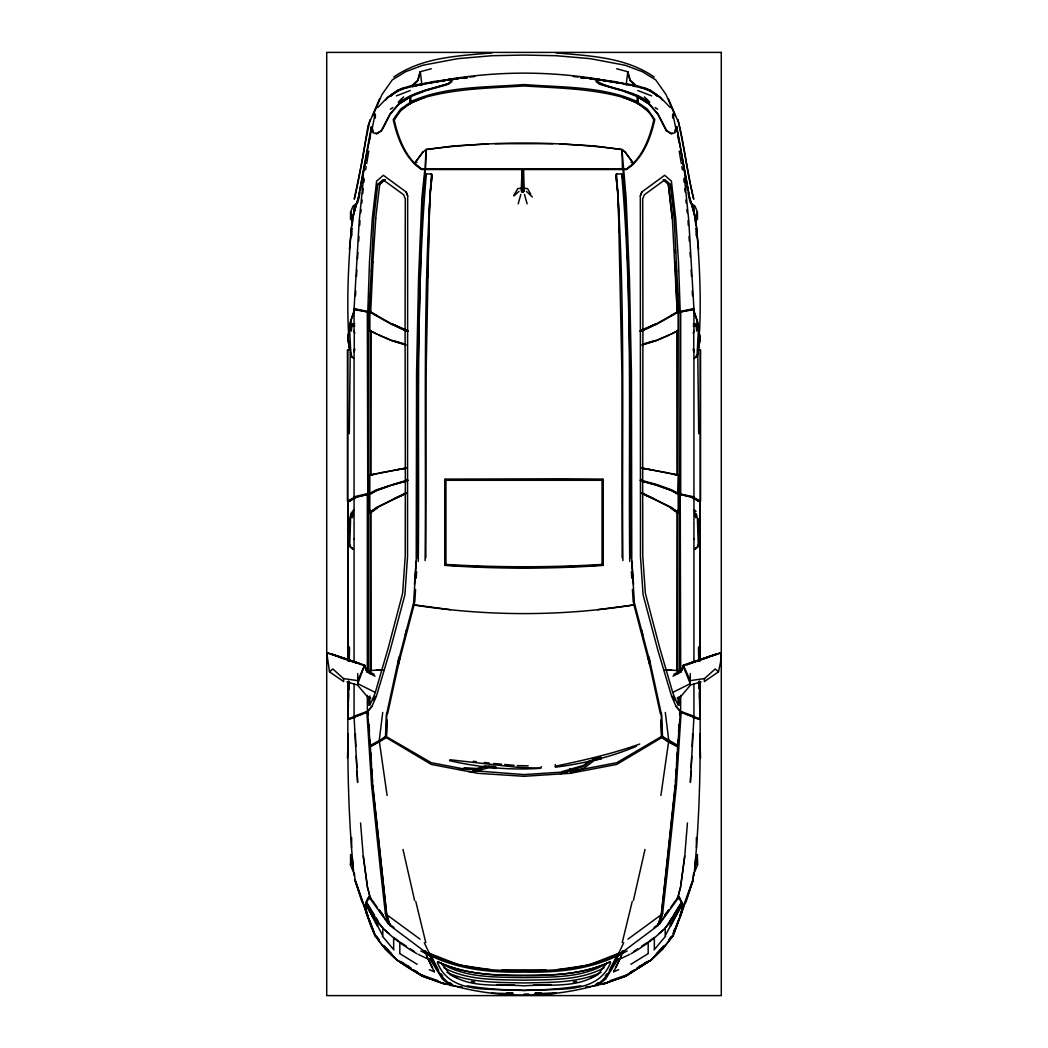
<?xml version="1.0" encoding="UTF-8"?>
<svg xmlns="http://www.w3.org/2000/svg" width="1048" height="1048" viewBox="0 0 1048 1048"><rect width="100%" height="100%" fill="white"/><g stroke="black" fill="none" stroke-linecap="round" stroke-linejoin="round"><path stroke-width="1.5" d="M349.285 500.079L354.814 497.106L354.185 496.752L368.739 493.346L368.831 312.907L370.691 312.474L373.009 262.026M406.166 345.093L391.101 340.495L369.879 330.841L369.892 312.186L391.101 324.094L406.139 331.063M370.599 475.334L370.678 330.408M405.34 481.202L407.816 480.351L405.34 481.202L405.235 556.029L402.615 593.338L388.232 647.991L374.988 693.449L371.084 702.658L368.935 705.291L368.844 697.116M354.067 331.889L354.067 309.566L367.783 312.055L369.499 261.869L372.315 218.246L376.599 181.16L383.371 175.291L406.283 192.046L407.672 195.963L407.541 556.658L404.908 594.806L390.144 650.219L376.35 696.317L371.948 706.326L367.403 711.697L367.311 695.466M679.156 697.116L679.065 705.291L676.916 702.658L673.026 693.449L659.768 648.005L645.385 593.338L642.765 556.029L642.66 481.202L640.184 480.351L642.66 480.39L642.909 330.199L641.062 330.186M677.191 670.524L677.283 512.538L670.668 507.52L642.083 493.254M677.322 671.532L677.401 510.337M678.108 705.409L678.108 697.483M678.121 673.694L678.121 670.524L664.157 669.803M676.812 512.538L678.2 512.538L678.213 494.184L671.152 490.254L657.869 485.473M679.17 671.506L679.261 494.158L677.414 493.726L693.946 497.774L693.933 519.926M699.409 681.069L700.156 718.666L693.187 716.557L693.92 716.229L693.92 683.938M693.92 661.327L693.933 538.541M350.595 854.447L350.569 865.203L353.032 871.176M350.582 219.674L350.648 211.853L353.111 205.945M350.582 863.356L350.569 865.203L351.683 857.591M468.246 771.302C477.875 773.725 486.01 765.328 495.507 768.367L495.507 766.625L488.119 765.905L476.316 769.612L458.579 768.931M463.268 768.826L431.304 762.721L386.476 736.679L386.633 712.627M693.697 210.792L693.763 204.936M697.313 218.77L697.365 211.853L694.89 205.945M444.955 479.277L444.981 565.396C497.551 569.051 550.449 569.051 603.019 565.396L603.045 479.277L563.326 478.949L444.955 479.277L445.924 480.285L445.924 564.466L444.981 565.396M699.54 698.309L699.684 681.973M699.881 659.087L699.985 501.769L700.287 660.895M700.103 682.183L699.514 701.57M349.285 433.741L350.242 352.456M521.917 191.967L522.166 168.807L523.62 169.593L524.131 190.749L523.384 191.967L521.917 191.967L521.184 190.749L522.166 168.807M672.921 692.322L690.226 683.715L690.252 673.576M429.077 221.521L426.091 373.075L425.842 557.693M353.91 875.145C349.285 828.143 347.622 780.812 347.884 733.613L347.818 751.521L347.857 719.57L368.215 711.671L368.411 714.828M425.318 97.281L409.912 103.451L410.554 103.608L410.017 96.442L409.912 103.451L400.533 110.59L394.218 119.852C398.332 138.205 405.642 158.222 421.781 169.226L626.219 169.226C642.359 158.209 649.681 138.205 653.782 119.852C647.821 107.472 635.193 101.224 622.682 97.281C590.627 88.464 556.986 88.045 524 85.962C491.014 88.045 457.373 88.464 425.318 97.281C412.768 101.093 400.231 107.577 394.218 119.852M348.604 681.069L347.857 718.666L354.814 716.557L354.08 716.229L354.08 683.938M348.997 661.458L349.285 646.76M418.545 334.26L418.689 327.827M419.593 284.65L419.737 278.244M421.479 229.329L417.864 373.075L417.536 558.427M410.554 103.608L410.895 95.984L425.436 90.285L448.858 83.591M351.63 225.517C348.565 260.808 346.77 296.374 348.473 331.797M348.46 692.885L347.857 718.666L348.434 704.204M348.539 689.663L348.735 681.606M349.22 660.659L349.521 647.769M424.584 179.798L426.038 149.51C490.844 140.917 557.169 140.93 621.975 149.51L624.922 151.855L633.647 163.606L631.053 162.178M427.505 278.113L429.89 197.574L432.09 175.121L431.488 173.942L426.339 173.942L425.449 175.121L422.868 197.574M429.182 218.39L429.654 202.762M347.478 758.123L348.054 739.849M692.204 746.569L692.636 733.626M419.711 278.113L422.868 194.941M349.01 689.754L349.338 681.724M369.944 740.085L372.643 785.686L386.699 914.694L389.882 925.463L427.021 953.235L429.523 953.719C458.736 968.627 491.735 971.103 524 970.645C556.265 971.103 589.264 968.627 618.49 953.719L620.979 953.235L658.118 925.463L658.498 923.537L661.262 920.38M370.442 297.58L370.638 292.772M371.529 271.982L371.66 268.786M421.676 230.757L421.82 227.495M421.964 224.233L422.095 220.971M699.527 331.797C701.243 296.374 699.448 260.808 696.37 225.517M621.975 149.51L626.101 197.771L629.455 278.113L631.433 373.075L631.774 561.099L634.394 602.901L650.952 666.043L661.589 715.195L662.546 737.15L616.696 764.437L570.348 773.293L524 776.293L477.652 773.293L431.304 764.437L385.454 737.15L386.424 715.195L397.048 666.043L413.606 602.901L416.226 561.099L416.58 373.075L418.558 278.113L421.899 197.771L424.872 169.213M679.602 714.828L679.798 711.671L700.156 719.57L700.195 751.521L700.116 733.613C700.378 780.812 698.715 828.143 694.09 875.145M377.712 316.077L371.28 312.186L354.08 308.675L359.228 220.683L363.577 177.584M355.508 295.746L355.757 290.912M356.503 276.41L356.844 269.965M387.249 720.055L386.437 735.342C383.267 741.106 375.42 742.77 370.337 746.399L367.547 711.527L371.948 706.326M690.96 771L690.37 782.424L693.907 717.146L680.257 711.906M691.13 767.739L691.719 756.329M352.272 225.137L352.652 219.635M718.483 671.847L715.195 668.938L704.518 678.58L704.348 681.58L718.483 671.847L720.565 662.1L721.273 652.681L689.217 663.148M414.772 602.194L415.558 589.421M416.239 578.234L416.632 571.841M678.056 740.085L675.357 785.686L665.899 874.268L661.314 914.694L658.118 925.463L662.637 913.332L667.196 873.115L676.432 785.201L681.108 712.43M678.541 732.198L679.025 724.299M375.25 118.136L375.459 114.913M372.551 252.725L372.747 249.503M385.677 100.084C400.965 81.312 429.156 85.294 450.312 79.098C499.018 71.159 548.982 71.159 597.701 79.098L600.766 80.211M372.878 262.026L375.787 218.495M675.397 781.913L676.222 768.996M676.536 764.162L677.257 752.857M660.751 720.055L661.576 735.342C664.733 741.119 672.58 742.77 677.676 746.399L680.453 711.527L676.052 706.326L671.65 696.317L657.856 650.219L643.092 594.806L640.472 556.658L640.328 195.963L641.717 192.046L664.642 175.291L671.401 181.16L675.685 218.246L678.501 261.869L680.217 312.055L693.946 309.566L693.946 331.889M357.499 258.777L357.918 252.424M358.639 241.315L358.953 236.547M359.674 225.438L359.988 220.683M369.014 896.63C364.625 902.315 364.429 909.35 367.285 915.808L368.385 916.882M367.363 900.284C363.918 904.922 366.171 911.446 367.599 916.725L368.451 917.616M351.565 226.564L351.486 235.656M351.146 234.988L351.617 228.529M696.435 847.662L696.357 837.483M351.263 235.813L351.617 231.241M414.432 584.443L416.226 561.099M684.894 854.251L687.436 822.955M351.381 236.822L351.617 233.953M351.368 331.063L352.01 324.107L354.709 323.858M372.813 785.135L386.581 913.686L389.882 925.463L385.376 913.332L380.804 873.115L371.568 785.201L366.905 712.43M377.922 921.703L382.808 928.24L382.808 935.759L365.686 903.704L366.263 902.721L377.922 921.703L377.568 926.327L365.804 904.437M694.628 869.185L695.675 858.495M360.787 212.692L361.115 209.508M361.756 203.116L362.084 199.932M362.726 193.539L363.211 188.758M363.853 182.365L364.167 179.169M349.39 249.358L351.552 228.359M675.187 785.135L661.432 913.686L658.118 925.463M432.287 967.671L424.623 951.505L428.226 954.951L427.833 953.182M696.527 235.656L696.435 226.564M429.89 194.941L432.09 175.121M351.643 837.483L351.565 847.662M406.952 330.186L405.091 329.373L407.803 330.985L405.091 329.373L405.301 198.963L403.69 194.784L382.992 179.706L377.765 184.317L373.809 218.495L369.158 312.487M375.669 218.495L379.743 184.317L384.97 179.706M626.101 85.032L627.817 71.749L616.656 68.775M354.237 204.936L354.316 210.792M382.716 712.444L379.206 740.7L369.748 745.639M423.261 191.902L425.449 175.121M354.289 351.905L354.237 331.037M696.75 326.609L697.392 321.775L693.187 309.592L693.946 309.566M680.545 888.023L684.92 855.404M680.768 884.826L684.672 855.862M431.488 173.942C422.344 302.479 426.457 431.763 425.108 560.549M700.405 349.77L700.405 501.114L700.405 349.77L697.496 349.77M354.525 350.7L354.774 348.905M660.908 795.471L668.559 742.102L662.271 737.949M696.475 217.905L697.365 211.853L697.418 219.674M352.285 517.764L353.582 509.983L350.818 513.782L349.77 518.642L348.892 543.571L349.862 546.846L352.665 549.008L352.194 547.501M351.879 225.124L352.587 220.473M353.294 215.823L355.731 203.731M350.425 327.618L349.744 331.98L350.857 354.041L352.076 356.805M438.627 970.317L429.981 953.549L427.82 953.798M698.44 349.77L700.156 339.015L697.392 321.775M354.067 309.566L354.814 309.592L350.608 321.775L347.857 339.015L349.56 349.77M426.339 173.942C415.204 302.636 419.672 432.366 418.27 561.414M698.44 348.801L700.156 338.19L697.365 320.74L693.16 308.649L693.92 308.675L688.772 220.683L684.436 177.584M354.486 208.067L351.735 224.731L352.141 219.15L358.455 197.417L371.241 127.332L372.223 127.777M425.056 952.435L425.318 950.798L427.021 953.235M365.634 169.789L366.158 166.671M366.682 163.553L368.778 151.095M679.549 917.616L680.401 916.725C681.842 911.446 684.082 904.935 680.637 900.284M359.359 195.95L359.909 192.845M360.46 189.74L361.01 186.636M361.56 183.531L362.11 180.426M362.66 177.322L364.049 169.566M364.599 166.462L365.149 163.357M365.7 160.252L366.25 157.148M354.067 539.379L354.08 521.013M366.839 153.964L367.442 150.794M368.922 142.842L370.416 134.891M371.005 131.707L371.595 128.524M371.896 126.939L358.455 197.417L351.905 220.591M373.376 132.153L372.158 128.668L375.105 113.852M351.656 513.782L350.595 518.655L349.796 543.637L350.766 546.873M387.577 713.937L400.126 657.031M633.385 900.56L645.005 849.443M405.249 634.8L406.349 630.031M692.702 880.11L679.628 916.882M662.637 913.332L659.441 924.1L659.428 923L658.17 924.297L658.498 923.537L659.441 924.1L677.44 899.276L680.558 886.438M622.237 942.545L632.206 901.542M397.572 663.201L399.157 656.873M672.895 113.852L675.842 128.668L674.637 132.153M676.864 898.188L677.44 899.276L680.034 889.215M679.536 917.419L682.3 908.079L681.75 902.721L665.192 928.24L665.192 935.759L682.484 903.52L678.986 896.63M680.231 916.149L682.772 907.856L682.484 903.52M398.292 664.982L414.366 603.766M518.21 203.849L520.817 194.378M420.183 71.749L417.956 80.67L413.371 85.281L411.104 86.224L417.641 80.369L420.183 71.749L431.344 68.775M357.368 203.404L359.084 197.496M697.234 546.873L698.204 543.637L697.405 518.655L696.357 513.782M368.713 919.266L368.909 918.611L374.411 933.061M410.895 95.984L410.489 97.215M685.955 901.974L692.78 881.211L693.802 872.578L692.846 881.054L680.715 915.808M522.166 170.392L521.681 169.593L522.651 168.99L523.135 170.392L522.166 170.392L523.135 168.807L523.384 191.967M693.763 331.037L693.711 351.905M672.999 676.222L680.859 672.069L683.348 665.153L719.858 653.166L719.007 653.454M673.104 933.44L674.65 929.144M693.147 333.199L693.475 332.308M680.375 903.992L673.471 915.297M673.157 934.541L679.012 919.03M695.807 547.501L695.322 548.995L695.846 547.711M673.589 933.061L679.091 918.611L679.3 919.266M673.615 934.135L680.021 917.249L673.17 935.733M620.18 953.798L618.032 953.549L609.373 970.317M618.621 969.701L613.63 971.771L613.905 971.024M640.328 196.042L641.952 191.863M365.7 908.079L368.464 917.419M675.777 127.777L676.602 126.533L689.545 197.417L695.977 220.054L696.291 224.285M375.079 692.322L357.787 683.715L364.652 665.153L328.142 653.166L328.993 653.454M694.968 871.176L697.431 865.203L697.405 854.447M676.104 126.939L676.759 127.332L674.794 132.873L671.663 133.712L666.017 130.201M693.92 521.013L693.933 539.379M373.245 700.025L374.922 696.082M370.337 120.441L379.415 99.088M372.826 115.922L381.904 94.634L392.306 79.897L405.524 71.736L422.829 65.264L457.779 58.649L491.944 55.714L524 55.072L556.069 55.714L590.221 58.649L625.171 65.264L642.476 71.736L655.694 79.897L666.096 94.634L675.174 115.922M626.219 169.226L633.647 163.606M695.924 356.805L697.143 354.041L698.256 331.98L697.575 327.618M680.859 672.069L683.833 665.519L687.514 664.249M591.95 986.43C606.189 982.186 611.652 966.898 618.333 955.291L619.001 953.785L612.805 965.26M495.507 768.367L495.992 767.267M540.624 768.276L516.533 767.215L449.933 759.761L449.644 760.678C479.394 767.49 510.14 770.424 540.624 768.276L541.344 766.664M364.652 665.153L357.748 680.637L357.787 683.715M369.014 897.101L366.42 903.638C376.429 926.432 396.209 941.562 417.052 953.785M618.084 953.903L619.774 954.951L623.377 951.505L615.726 967.671M618.49 953.719L623.704 942.755M676.602 126.533L675.606 128.55M675.37 129.598L675.842 128.668M621.281 956.51L613.63 971.771M618.11 194.941L615.91 175.121L616.512 173.942L621.674 173.942L623.809 182.784L625.145 197.574L626.521 232.053M371.241 127.332L373.206 132.873L376.337 133.712L381.341 130.581L389.961 114.009L398.882 103.621L410.017 96.442M382.468 129.349L390.354 114.088L399.144 104.014M389.882 925.463L390 924.192L388.559 924.1L370.56 899.276L371.136 898.188M682.196 904.437L670.432 926.327L670.078 921.703M513.769 195.544L517.804 188.548L520.817 188.339M618.399 958.553L605.534 979.16L597.465 985.5L585.898 987.072M640.472 331.378L642.909 330.199L640.197 330.985L642.909 329.373L642.699 198.963L644.324 194.784L665.008 179.706L670.235 184.317L674.192 218.495L678.842 312.487L677.309 312.474L675.122 262.026M670.091 920.734L671.781 918.022M606.661 963.217L597.727 974.915L591.164 977.758M620.979 953.235L622.682 950.798L622.944 952.435M664.629 915.441L666.489 912.821M664.93 915.166L668.598 909.939M668.598 910.411L659.428 923.471L654.109 927.48M670.445 907.804L675.947 899.97M437.776 961.841L437.383 962.392C450.43 996.609 495.429 987.439 524 990.543C552.571 987.439 597.57 996.596 610.617 962.392L610.015 961.697C583.264 974.509 553.121 975.387 524 975.4C494.892 975.374 464.736 974.509 437.999 961.697L437.776 961.841C464.618 974.601 494.813 975.531 524 975.544C553.187 975.531 583.382 974.601 610.224 961.841M423.078 151.855L414.353 163.606L422.803 152.17L426.038 149.51M368.831 671.506L368.739 494.158L370.599 493.726L354.067 497.774L354.067 519.926M664.432 945.401L660.253 949.999M669.214 939.349L671.126 936.925M644.389 963.309L639.555 967.383L651.227 959.889L662.546 948.951L673.039 935.668M662.624 949.082L673.275 935.537M663.423 946.396L657.109 953.025M669.082 939.65L672.135 935.825M354.08 716.229L366.879 711.5M605.351 975.819L607.146 973.658M571.946 771.263L616.696 762.721L661.891 736.246M654.018 949.96L665.624 936.178M603.019 565.396L602.076 564.466L602.076 480.285L603.045 479.277M399.34 101.25L403.624 96.875M377.712 107.577L388.494 96.324M390.799 95.813L400.939 89.132L406.886 87.678M692.754 309.199L679.733 312.029M514.07 195.858L518.983 191.352M398.253 102.272L401.515 99.115M390.655 95.827L392.83 93.731M662.729 948.872L651.28 959.994L625.315 976.343M662.519 948.964L651.175 959.876L625.263 976.173L602.928 984.19L626.023 976.12L651.371 959.798M655.576 954.728L661.982 948.597M390.655 96.102L392.83 94.11M411.654 86.591L450.588 79.059L449.278 80.12M592.945 79.045L593.522 78.535C609.491 91.766 633.634 88.346 649.275 103.123M343.482 678.58L343.652 681.58L329.517 671.847L332.806 668.938L343.482 678.58L357.748 680.637L357.748 673.576M678.934 493.739L680.702 493.896L680.702 312.435L677.309 312.474M384.852 179.706L379.612 184.317L377.765 184.317M412.519 86.525L423.798 83.932M659.166 933.388L662.781 930.297M620.167 953.182L619.774 954.951M641.022 965.431L638.573 967.461L643.957 963.767M595.657 984.557L597.91 982.683M369.066 493.739L367.311 494.708L367.311 671.401M371.189 512.538L369.8 512.538L369.8 494.184L376.848 490.254L390.131 485.473M524.485 188.339L527.498 188.548L530.733 194.142M451.845 81.613L448.623 84.181L447.954 83.63C431.226 89.277 412.899 91.595 398.738 103.123M600.059 83.63L599.377 84.181L596.155 81.613M447.954 83.63L454.478 78.535L455.055 79.045M672.161 133.057L671.205 133.803L666.24 130.712L667.327 130.568M589.841 760.573L583.526 765.341L561.911 771.669M369.8 512.538L376.402 507.52L406.388 492.626M372.289 511.699L377.791 507.52M677.44 899.276L679.562 897.73M627.975 939.139L661.314 914.694M677.663 493.752L678.2 475.189L641.625 467.945M649.419 941.039L654.345 937.515L654.345 948.899M388.664 97.058L397.336 90.901M390.341 109.228L392.83 107.525M634.289 969.924L623.914 976.828L607.801 982.094M370.023 747.028L385.729 737.949M385.428 736.587L379.206 740.7L379.887 741.185M633.595 951.558L637.577 948.938M641.546 946.305L646.852 942.807M630.948 953.785C651.804 941.562 671.572 926.432 681.593 903.638L678.986 897.101M409.847 97.019L399.039 104.001L409.401 97.412M630.005 972.57L632.664 970.854M636.66 968.273L640.656 965.693M644.651 963.099L647.31 961.383M445.072 984.19C412.257 973.985 377.293 952.894 368.005 917.354L368.176 917.498M428.226 954.951L429.916 953.903M595.356 975.806C574.448 988.421 547.462 983.967 524 985.854C500.538 983.967 473.552 988.421 452.657 975.806M630.896 964.291L648.201 953.601M393.786 77.067C422.226 57.116 458.592 55.845 491.944 52.911M670.301 316.077L676.733 312.186L693.92 308.675M348.486 701.57L347.897 682.183M370.376 511.817L374.084 509.669M695.348 549.008L698.138 546.846L699.108 543.571L698.23 518.642M347.595 349.77L347.595 501.114L347.595 349.77L350.504 349.77M670.772 334.404L677.205 330.841L677.283 475.189L670.772 473.382M641.861 331.063L656.899 324.094L678.121 312.186L678.135 330.841L656.899 340.495L641.835 345.093M414.353 163.606L416.947 162.178M640.197 330.985L642.909 329.373L641.062 329.766M369.8 494.184L376.324 490.687L391.101 485.368L406.388 481.176M349.285 500.983L354.814 498.023L354.067 497.774M350.438 500.525L355.979 497.564L355.22 497.328M370.337 493.752L369.8 493.346L376.311 489.861L406.388 480.351M673.838 674.336L681.698 670.183M677.218 698.165L681.148 696.095L690.58 684.986L701.033 681.934M623.023 953.091L627.189 950.929M409.964 96.796L410.921 96.298M618.87 959.588L629.612 954.427M624.084 83.919L636.896 86.224L630.372 80.369L627.817 71.749M607.211 963.047C582.387 978.426 552.113 976.919 524 977.627C495.901 976.906 465.626 978.426 440.802 963.047M641.835 330.421L655.511 324.094L642.306 329.793M642.306 330.421L655.969 324.094L677.191 312.186L672.344 218.495L668.388 184.317L670.235 184.317M405.93 493.254L377.332 507.52L370.717 512.538L370.809 670.524M393.891 498.9L402.222 495.128M393.93 498.9L406.794 493.254M710.465 655.904L686.82 664.72L690.632 663.41M604.028 967.815C579.623 980.902 550.868 979.448 524 980.221C497.132 979.448 468.377 980.902 443.985 967.815M669.292 335.019L655.969 340.495L642.411 344.635M354.578 717.566L349.01 719.125M636.293 746.32C610.565 757.245 583.029 763.665 555.361 767.202L555.348 764.542M693.881 358.521L696.828 356.857L698.047 354.067L699.082 332.046L698.413 327.683M601.028 972.4C577.055 983.351 549.794 982.277 524 982.959C498.219 982.277 470.945 983.351 446.972 972.4M410.58 96.626L425.436 90.796L447.234 84.665M618.032 953.549L588.557 965.103L557.117 969.701M410.764 101.551C446.225 85.923 486.128 87.56 524 84.547C561.872 87.56 601.775 85.923 637.236 101.551L638.088 103.451L637.983 96.442L637.459 103.608M396.393 95.866L410.279 90.521M398.62 90.416L402.484 88.988M398.528 90.665L403.572 88.792M396.956 90.495L404.371 87.77M367.743 711.906L354.093 717.146L357.63 782.424L357.041 771M618.333 955.291C589.015 969.714 556.292 972.806 524 972.086C491.722 972.806 458.985 969.714 429.68 955.291L429.012 953.785C435.798 966.033 441.313 981.832 456.05 986.43M570.335 773.057L584.077 768.158L593.954 760.625L601.172 758.791L601.172 757.639M610.133 980.653L626.01 975.151M608.665 982.107L602.797 984.138L595.788 985.055M711.906 655.406L716.19 653.939M712.954 655.524L717.238 654.07M687.069 664.406L711.54 656.009M712.575 655.668L717.107 654.109M691.994 662.952L700.195 660.135M701.557 659.664L708.396 657.319M720.277 653.022L721.273 652.681M683.833 665.519L683.086 665.768L690.226 683.715M639.725 744.028C612.32 753.892 583.802 760.219 555.348 766.232M693.946 349.469L693.946 496.87L693.187 497.106L698.728 500.079M693.946 497.774L693.187 498.023L698.728 500.983M477.194 770.188L481.464 768.813M560.366 773.922L583.526 766.494L593.417 758.962L600.635 757.128L601.172 758.791M485.748 765.721L476.801 768.511L464.054 767.686M692.794 497.328L692.034 497.564L697.575 500.525M601.251 984.085L606.334 982.579M643.747 343.836L655.511 340.495M369.8 493.346L369.8 475.189L406.375 467.945M377.241 473.382L370.717 475.189L370.796 330.841L377.241 334.404M391.611 484.936L405.353 481.163M637.459 102.206L647.481 109.175L654.79 119.564C650.703 138.27 642.974 158.458 626.468 169.514L421.545 169.514C405.039 158.458 397.297 138.27 393.21 119.564L400.533 109.175L410.554 102.206M354.289 872.814L355.22 881.211L362.045 901.974M426.811 83.237L450.247 79.478M403.768 88.517L410.646 86.918M355.259 497.184L368.241 494.276M370.56 474.888L374.843 473.984M679.798 711.671L680.453 711.527M378.721 473.08L405.773 468.194M406.952 329.766L405.091 330.199L405.34 480.39L407.541 479.958M412.021 86.604L415.021 86.015M413.318 85.897L423.916 83.919M441.012 81.272L444.129 80.748M447.234 80.211L450.312 79.098M433.112 82.307L436.296 81.783M439.492 81.272L450.64 79.451M433.243 82.307L436.44 81.783M439.636 81.272L450.81 79.465M452.238 79.19L466.583 77.316M455.539 79.032L458.749 78.521M395.646 469.936L406.637 468.194M573.295 981.91L576.518 981.439M704.518 678.58L690.252 680.637L683.348 665.153M580.828 985.814C543.336 991.866 504.664 991.866 467.172 985.814M413.541 604.919C486.573 616.394 561.217 616.604 634.223 604.827M597.596 609.687L634.459 604.919M458.723 78.299L433.427 81.534L420.72 84.403L422.318 84.325M453.43 79.085L458.225 78.495M469.818 77.015L474.652 76.556M461.893 78.115L466.556 77.683L460.531 78.063M698.99 719.125L693.422 717.566M351.748 326.373L354.84 326.098M461.696 78.063L466.15 77.696M567.151 771.787L524 774.577L472.858 770.66M586.369 987.033L590.758 986.744C547.58 997.906 500.433 997.893 457.256 986.744L461.631 987.033M462.902 78.115L467.539 77.827M369.892 673.694L369.892 670.524L383.856 669.803M488.303 143.917L453.221 145.973L426.012 149.628L425.58 168.833L622.42 168.833L621.988 149.628L594.779 145.973L559.697 143.917M602.076 564.466C550.095 567.518 497.905 567.518 445.924 564.466M376.389 670.117L382.926 669.803M354.08 308.675L354.84 308.649L350.648 320.74L347.857 338.19L349.56 348.801M352.482 324.094C344.556 331.731 350.242 347.36 351.172 356.857L354.132 358.521M541.358 992.993L535.043 993.163L541.24 992.98M533.471 985.015L550.842 984.609M535.332 993.648L556.357 993.137M546.087 969.937L501.926 969.937M524 994.12L528.742 994.015M535.056 993.871L555.584 993.412M495.101 143.694L552.899 143.694M623.206 168.833L626.403 168.82M369.879 330.841L371.267 330.841M676.733 330.841L678.135 330.841M369.8 475.189L371.189 475.189M676.812 475.189L678.2 475.189M445.924 480.285L602.076 480.285M368.739 493.346L370.599 493.346M677.414 493.346L693.946 496.87M347.595 501.114L350.504 501.114M697.496 501.114L700.405 501.114M369.892 670.524L371.267 670.524M676.733 670.524L678.121 670.524M414.51 163.475L421.597 168.82L424.807 168.833M517.254 765.59L528.205 765.8M497.158 984.609L514.529 985.015M491.643 993.137L512.682 993.648M506.76 992.98L513.022 993.137L506.656 992.993M695.518 324.094L697.457 325.522M625.695 84.325L627.28 84.403L614.573 81.534L589.29 78.299L595.605 79.203M665.087 669.803L671.611 670.117M634.761 85.91L636.346 86.591M580.461 77.827L585.098 78.115M587.47 78.063L581.404 77.644L586.107 78.115M581.85 77.696L586.317 78.063M556.069 52.911C589.421 55.845 625.774 57.116 654.214 77.067M693.173 326.098L696.252 326.373L696.632 331.063M693.291 323.858L695.99 324.107L696.252 326.373M493.791 763.481L501.612 764.189M504.743 764.464L514.123 765.315M573.348 76.556L578.195 77.015M581.417 77.316L595.762 79.19M473.277 761.293L476.434 761.634M484.32 762.472L489.062 762.983M589.788 78.495L594.57 79.085M597.753 79.478L621.202 83.237M452.212 985.055L445.204 984.138L421.99 976.12L396.629 959.798M413.79 604.827L450.404 609.687M462.103 987.072L450.535 985.5L442.479 979.16L429.601 958.553M380.673 130.568L381.76 130.712L376.808 133.803L375.839 133.057M490.883 969.701L459.443 965.103L429.981 953.549M471.482 981.439L474.705 981.91M329.517 671.847L326.727 652.681L358.783 663.148M641.363 468.194L652.367 469.936M597.203 79.465L608.377 81.272M611.574 81.783L614.757 82.307M597.36 79.451L608.521 81.272M611.705 81.783L614.888 82.307M589.264 78.521L592.461 79.032M642.228 468.194L669.292 473.08M597.701 79.098C618.857 85.294 647.035 81.312 662.323 100.084M603.884 80.748L606.989 81.272M635.651 85.949L597.412 79.059L598.736 80.12M632.979 86.015L635.979 86.604M640.472 479.958L642.66 480.39M673.157 473.984L677.44 474.888M367.547 711.527L368.215 711.671M355.246 309.199L368.267 312.029M679.759 494.276L692.741 497.184M637.354 86.918L644.232 88.517M641.114 87.678L647.061 89.132L657.345 95.827M641.612 480.351L656.899 484.543L671.689 489.861L678.213 493.346M642.647 481.163L656.389 484.936M641.612 481.176L656.899 485.368L671.689 490.687L678.213 494.184M392.502 340.495L404.253 343.836M407.803 330.985L405.091 330.199L407.541 331.378M346.967 681.934L357.42 684.986L366.866 696.095L370.782 698.165M441.68 982.579L446.749 984.085M405.589 344.635L392.031 340.495L378.721 335.019M440.212 982.094L424.086 976.828L413.724 969.924M360.486 664.249L364.914 665.768L367.141 672.069L375.001 676.222M326.727 652.681L327.723 653.022M331.81 653.939L336.107 655.406M330.893 654.109L335.426 655.668M336.46 656.009L360.931 664.406M339.618 657.319L346.443 659.664M347.805 660.135L356.006 662.952M421.99 975.151L437.881 980.653M360.538 664.498L361.167 664.183L337.535 655.904M600.766 84.665L622.577 90.796L637.42 96.626M599.155 83.591L622.577 90.285L637.119 95.984L637.525 97.215M681.121 711.5L693.92 716.229M643.629 87.77L651.057 90.495M526.332 191.352L532.345 196.945M645.516 88.988L649.38 90.416M644.428 88.792L649.485 90.665M637.734 90.521L651.62 95.866M622.682 97.281L637.236 102.953L647.481 110.59M429.379 969.701L434.37 971.771L434.095 971.024M405.694 329.793L392.502 324.094L406.166 330.421M456.836 977.758L450.273 974.915L441.339 963.217M641.206 493.254L654.07 498.9M641.612 492.626L671.598 507.52L678.2 512.538M645.778 495.128L654.109 498.9M405.694 330.421L392.031 324.094L370.809 312.186M418.401 954.427L429.13 959.588M637.079 96.298L638.049 96.796M420.811 950.929L424.99 953.091M662.585 736.587L678.266 745.639M668.559 742.102L677.977 747.028M364.18 665.519L366.302 670.183L374.162 674.336M673.916 509.669L677.624 511.817M399.812 953.601L417.104 964.291M422.685 976.343L396.72 959.994L385.271 948.872M638.599 97.412L648.974 104.001L657.646 114.088L665.532 129.349M637.983 96.442L649.118 103.621L658.052 114.009L666.659 130.581M638.153 97.019L648.974 104.001M400.69 961.383L403.349 963.099M407.344 965.693L411.34 968.273M415.336 970.854L417.995 972.57M636.424 86.46L630.058 80.67L627.621 72.129M401.148 942.807L406.454 946.305M410.423 948.938L414.405 951.558M393.904 927.48L388.572 923.471L379.402 910.411M655.183 107.525L657.659 109.228M650.677 90.901L659.336 97.058M404.043 963.767L409.427 967.461L406.978 965.431M398.594 941.039L393.655 937.515L393.655 948.899M368.451 897.73L370.56 899.276L367.442 886.438M386.699 914.694L420.025 939.139M670.209 507.52L675.711 511.699M621.988 149.628L625.211 152.17L633.49 163.475M680.217 494.315L680.702 671.401M450.09 982.683L452.343 984.557M403.611 963.309L408.445 967.383M385.219 930.297L388.834 933.388M663.161 179.706L668.27 184.317L672.213 218.495M367.783 494.315L367.311 312.435L370.691 312.474M696.042 511.437L694.457 509.983L695.715 517.764M655.183 94.11L657.345 96.102M390.904 953.025L384.59 946.396M386.018 948.597L392.424 954.728M385.494 948.964L396.825 959.876M387.747 949.999L383.568 945.401M644.376 96.875L649.747 102.272M646.498 99.115L648.66 101.25M655.183 93.731L657.214 95.813M659.506 96.324L670.288 107.577M676.052 706.326L680.597 711.697L680.702 695.466M382.376 936.178L393.983 949.96M440.867 973.644L442.649 975.819M678.842 312.487L679.261 493.346M375.865 935.825L378.918 939.65M376.874 936.925L378.786 939.349M374.726 935.537L385.376 949.082M368.097 917.786L374.83 935.733M381.524 912.821L383.371 915.441M379.402 909.939L383.07 915.166M386.738 920.38L389.83 924.297L388.572 923L388.559 924.1L385.376 913.332M372.053 899.97L377.555 907.804M374.529 915.297L367.625 903.992M376.219 918.022L377.909 920.734M523.384 189.531L524.131 190.749M429.68 955.291L432.47 960.282M434.37 971.771L426.719 956.51M372.158 128.668L372.63 129.598M371.398 126.533L372.394 128.55M424.296 942.755L429.523 953.719M366.302 670.183L367.141 672.069M524.485 194.378L527.105 203.849M668.585 99.088L677.663 120.441M673.078 696.082L674.755 700.025M406.061 191.863L407.672 196.042M352.167 547.711L352.665 549.008M367.783 916.149L355.298 880.11M367.285 915.808L354.905 880.019M368.988 919.03L374.843 934.541M354.538 332.308L354.853 333.199M688.929 197.496L690.632 203.404M692.27 203.731L696.265 224.731L695.872 219.163L689.545 197.417L676.759 127.332M633.634 603.766L649.708 664.982L660.423 713.937M367.966 889.215L370.56 899.276M648.856 656.873L650.428 663.214M415.807 901.542L425.763 942.545M641.664 630.031L642.765 634.8M647.887 657.031L649.708 664.982M402.995 849.443L414.628 900.56M695.348 219.635L695.728 225.137M676.405 128.524L676.995 131.707M677.598 134.891L679.078 142.842M680.571 150.794L681.161 153.964M569.758 768.38L570.348 771.577M681.75 157.148L682.3 160.252M682.864 163.357L685.34 177.322M685.89 180.426L686.44 183.531M686.99 186.636L687.54 189.74M688.091 192.845L688.654 195.95M679.222 151.095L681.318 163.553M681.842 166.671L682.366 169.789M621.674 173.942C633.018 302.61 628.328 432.366 629.73 561.414M693.527 208.067L694.706 215.823M695.414 220.473L696.121 225.124M696.317 857.591L697.431 865.203L697.418 859.74M351.525 217.905L350.648 211.853L350.687 218.77M379.441 742.102L387.092 795.471M693.226 348.905L693.475 350.7M615.91 175.121L618.11 197.574L619.158 232.053M616.512 173.942C625.853 302.466 621.543 431.763 622.892 560.549M363.329 855.862L367.232 884.826M350.608 321.775L351.263 326.609M363.093 855.404L367.455 888.023M622.564 175.121L624.543 190.369M665.297 712.444L668.794 740.7M420.379 72.129L421.899 85.032M696.462 228.359L698.61 249.358M683.833 179.169L684.161 182.365M684.803 188.758L685.117 191.941M685.929 199.932L686.244 203.116M686.899 209.508L687.213 212.692M352.325 858.495L353.373 869.185M696.383 233.953L696.619 236.822M360.564 822.955L363.106 854.251M696.383 231.241L696.737 235.813M631.774 561.099L633.568 584.443M696.383 228.529L696.855 234.988M688.025 220.683L688.326 225.438M689.047 236.547L689.361 241.315M690.082 252.424L690.396 257.192M370.743 752.857L371.464 764.162M371.778 768.996L372.603 781.913M672.554 114.913L672.75 118.136M675.253 249.503L675.462 252.725M631.381 571.841L631.761 578.234M632.442 589.421L633.228 602.194M368.988 724.299L369.472 732.198M691.156 269.965L691.497 276.41M692.243 290.912L692.492 295.746M356.281 756.329L356.87 767.739M676.34 268.786L676.471 271.982M677.362 292.772L677.493 295.981M625.905 220.971L626.036 224.233M626.18 227.495L626.324 230.757M698.675 681.724L698.924 688.143M699.514 702.605L700.156 718.666L699.54 692.885M625.145 194.941L625.263 198.072M625.826 212.141L628.289 278.113L630.149 373.075L630.477 558.427M355.377 733.626L355.809 746.569M699.959 739.849L700.536 758.123M618.346 202.762L621.923 373.075L622.158 557.693M623.141 169.213L623.416 179.798M698.479 647.769L698.78 660.659M699.278 681.606L699.435 688.051M637.119 95.984L637.236 101.551M628.263 278.244L628.407 284.65M629.324 327.827L629.455 334.26M698.728 646.76L699.016 661.458M697.758 352.456L698.728 433.741M630.372 392.266L630.503 409.834M348.119 659.087L348.015 501.769L347.713 660.895M348.316 681.973L348.46 698.309M661.38 712.627L661.524 736.679M677.336 330.408L677.401 475.334M370.599 510.337L370.691 671.532M369.892 695.898L369.892 705.409M648.175 941.929L648.175 952.829M399.825 941.929L399.825 952.829M354.067 349.456L354.067 496.87M354.067 538.541L354.08 661.327M445.282 521.786L445.282 565.042C497.682 568.108 550.318 568.108 602.731 565.042L602.731 479.591L445.269 479.591L445.282 521.786M367.927 126.336L362.569 158.418L354.25 199.172L354.63 197.836C360.957 172.042 363.984 145.476 370.193 119.747L367.927 126.336M721.273 52.4L326.727 52.4L326.727 995.6L721.273 995.6L721.273 52.4M678.187 120.441L677.807 119.747C684.016 145.476 687.043 172.042 693.383 197.836L693.763 199.172C687.449 173.156 684.475 146.366 678.187 120.441"/></g></svg>
